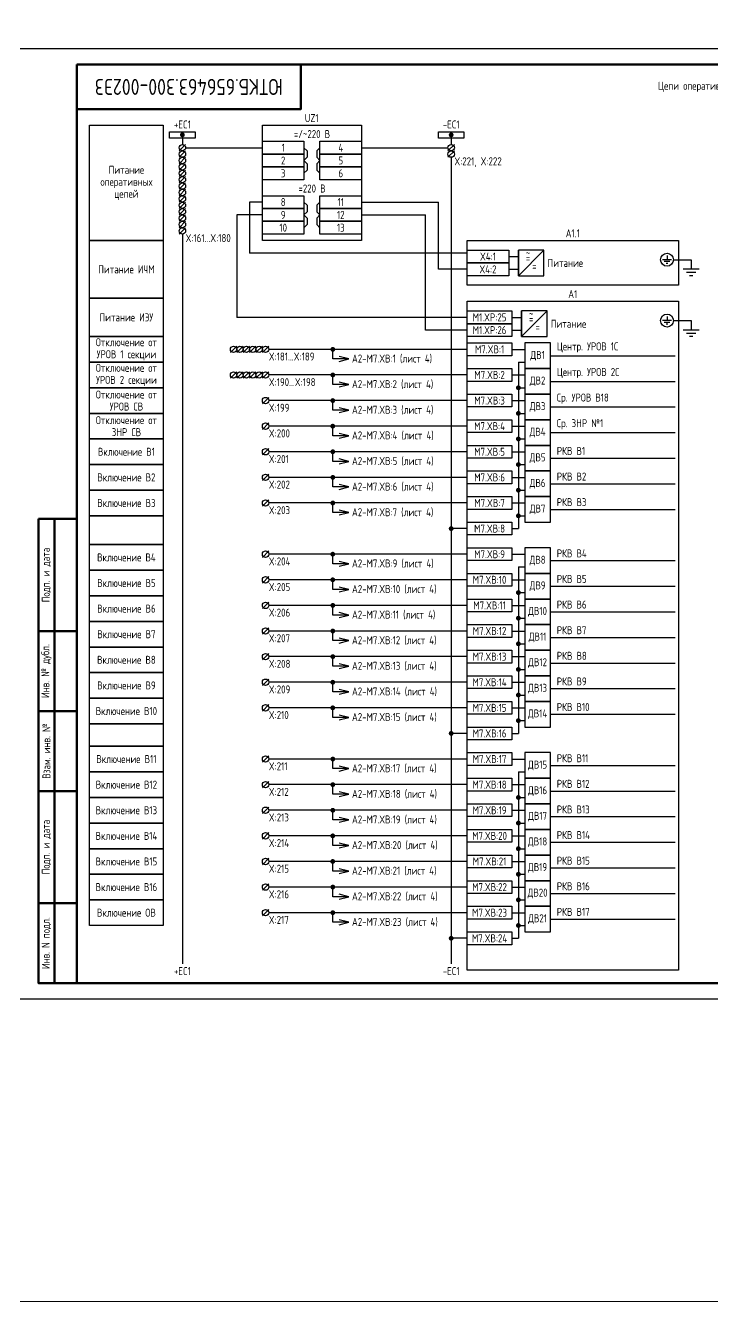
# Model space of a CAD drawing. Header units: millimetres. Extents: x -1315 to 7958, y -96 to 618.
# Drawn here: x 844 to 1058.6, y -96 to 304.1 of the extents above; entities that cross this region are included whole.
import ezdxf

# ---------------------------------------------------------------- set-up
doc = ezdxf.new("R2010")
doc.units = ezdxf.units.MM
doc.styles.add('Gost_type_A', font='GOST_A.TTF')

# ---------------------------------------------------------------- blocks, each defined once
blk = doc.blocks.new('Штамп угловой верхний')
at = {"lineweight": 50}
blk.add_lwpolyline([(0, 0), (70, 0), (70, -14), (0, -14)], close=True, dxfattribs=at)
blk = doc.blocks.new('Формат_А3')
blk.add_lwpolyline([(-420, 297), (0, 297), (0, 0), (-420, 0)], close=True)
at = {"lineweight": 50}
blk.add_lwpolyline([(-400, 292), (-5, 292), (-5, 5), (-400, 5)], close=True, dxfattribs=at)
blk = doc.blocks.new('Штамп левый нижний')
at = {"lineweight": 50}
for points in [[(-12, 145), (-7, 145), (-7, 110), (-12, 110)], [(-7, 145), (0, 145), (0, 110), (-7, 110)], [(-12, 110), (-7, 110), (-7, 85), (-12, 85)], [(-7, 110), (0, 110), (0, 85), (-7, 85)], [(-12, 85), (-7, 85), (-7, 60), (-12, 60)], [(-7, 85), (0, 85), (0, 60), (-7, 60)], [(-12, 60), (-7, 60), (-7, 25), (-12, 25)], [(-7, 60), (0, 60), (0, 25), (-7, 25)], [(-12, 25), (-7, 25), (-7, 0), (-12, 0)], [(-7, 25), (0, 25), (0, 0), (-7, 0)]]:
    blk.add_lwpolyline(points, close=True, dxfattribs=at)
at = {"char_height": 2.5, "attachment_point": 5, "rotation": 90, "style": 'Gost_type_A'}
for s, insert, width in [('Подп. и дата', (-9.5, 127.5), 35), ('Инв. № дубл.', (-9.5, 97.5), 25), ('Взам. инв. №', (-9.5, 72.5), 25), ('Подп. и дата', (-9.5, 42.5), 35), ('Инв. N подл.', (-9.5, 12.5), 25)]:
    blk.add_mtext(s, dxfattribs=dict(at, insert=insert, width=width))
blk = doc.blocks.new('POINT')
at = {"const_width": 0.75}
blk.add_lwpolyline([(-0.375, 0, 1), (0.375, 0, 1)], format="xyb", close=True, dxfattribs=at)
blk = doc.blocks.new('Шинка')
blk.add_lwpolyline([(-4, 1), (4, 1), (4, -1), (-4, -1)], close=True)
blk.add_blockref('POINT', (0, 0))

msp = doc.modelspace()

# ---------------------------------------------------------------- linework, layer by layer
for p, q in [((893, 270), (893, 267)), ((977, 270), (977, 267)), ((894, 267), (892, 265)), ((894, 265), (892, 263)), ((894, 266), (918, 266)), ((949, 266), (976, 266)), ((978, 267), (976, 265)), ((978, 265), (976, 263)), ((894, 263), (892, 261)), ((894, 261), (892, 259)), ((977, 263), (977, 11)), ((894, 259), (892, 257)), ((894, 257), (892, 255)), ((894, 255), (892, 253)), ((894, 253), (892, 251)), ((894, 251), (892, 249)), ((894, 249), (892, 247)), ((918, 249), (914, 249)), ((914, 249), (914, 233)), ((949, 249), (973, 249)), ((973, 228), (973, 249)), ((894, 247), (892, 245)), ((894, 245), (892, 243)), ((910, 245), (910, 213)), ((918, 245), (910, 245)), ((949, 245), (969, 245)), ((969, 209), (969, 245)), ((894, 243), (892, 241)), ((894, 241), (892, 239)), ((893, 239), (893, 11)), ((982, 233), (914, 233)), ((998, 226), (998, 234)), ((998, 226), (1006, 234)), ((1046.48, 231), (1052, 231)), ((982, 228), (973, 228)), ((982, 213), (910, 213)), ((999, 207), (999, 215)), ((999, 207), (1007, 215)), ((982, 209), (969, 209)), ((1046.48, 212), (1052, 212)), ((910, 204), (908, 202)), ((912, 204), (910, 202)), ((914, 204), (912, 202)), ((916, 204), (914, 202)), ((918, 204), (916, 202)), ((920, 204), (918, 202)), ((982, 203), (920, 203)), ((940, 200), (940, 203)), ((996, 203), (1000, 203)), ((1008, 201), (1047, 201)), ((945, 200), (940, 200)), ((998, 199), (1000, 199)), ((998, 199), (998, 147)), ((910, 196), (908, 194)), ((912, 196), (910, 194)), ((914, 196), (912, 194)), ((916, 196), (914, 194)), ((918, 196), (916, 194)), ((920, 196), (918, 194)), ((982, 195), (920, 195)), ((940, 192), (940, 195)), ((996, 195), (1000, 195)), ((1008, 193), (1047, 193)), ((945, 192), (940, 192)), ((998, 191), (1000, 191)), ((920, 188), (918, 186)), ((982, 187), (920, 187)), ((940, 184), (940, 187)), ((996, 187), (1000, 187)), ((1008, 185), (1047, 185)), ((945, 184), (940, 184)), ((998, 183), (1000, 183)), ((920, 180), (918, 178)), ((982, 179), (920, 179)), ((940, 176), (940, 179)), ((996, 179), (1000, 179)), ((1008, 177), (1047, 177)), ((945, 176), (940, 176)), ((998, 175), (1000, 175)), ((920, 172), (918, 170)), ((982, 171), (920, 171)), ((940, 168), (940, 171)), ((996, 171), (1000, 171)), ((1008, 169), (1047, 169)), ((945, 168), (940, 168)), ((998, 167), (1000, 167)), ((920, 164), (918, 162)), ((982, 163), (920, 163)), ((940, 160), (940, 163)), ((996, 163), (1000, 163)), ((1008, 161), (1047, 161)), ((945, 160), (940, 160)), ((998, 159), (1000, 159)), ((920, 156), (918, 154)), ((982, 155), (920, 155)), ((940, 152), (940, 155)), ((996, 155), (1000, 155)), ((1008, 153), (1047, 153)), ((945, 152), (940, 152)), ((998, 151), (1000, 151)), ((982, 147), (977, 147)), ((996, 147), (998, 147)), ((920, 140), (918, 138)), ((982, 139), (920, 139)), ((940, 136), (940, 139)), ((996, 139), (1000, 139)), ((1008, 137), (1047, 137)), ((945, 136), (940, 136)), ((998, 135), (1000, 135)), ((998, 135), (998, 83)), ((920, 132), (918, 130)), ((982, 131), (920, 131)), ((940, 128), (940, 131)), ((996, 131), (1000, 131)), ((1008, 129), (1047, 129)), ((945, 128), (940, 128)), ((998, 127), (1000, 127)), ((920, 124), (918, 122)), ((982, 123), (920, 123)), ((940, 120), (940, 123)), ((996, 123), (1000, 123)), ((1008, 121), (1047, 121)), ((945, 120), (940, 120)), ((998, 119), (1000, 119)), ((920, 116), (918, 114)), ((982, 115), (920, 115)), ((940, 112), (940, 115)), ((996, 115), (1000, 115)), ((1008, 113), (1047, 113)), ((945, 112), (940, 112)), ((998, 111), (1000, 111)), ((920, 108), (918, 106)), ((982, 107), (920, 107)), ((940, 104), (940, 107)), ((996, 107), (1000, 107)), ((1008, 105), (1047, 105)), ((945, 104), (940, 104)), ((998, 103), (1000, 103)), ((920, 100), (918, 98)), ((982, 99), (920, 99)), ((940, 96), (940, 99)), ((996, 99), (1000, 99)), ((1008, 97), (1047, 97)), ((945, 96), (940, 96)), ((998, 95), (1000, 95)), ((920, 92), (918, 90)), ((982, 91), (920, 91)), ((940, 88), (940, 91)), ((996, 91), (1000, 91)), ((1008, 89), (1047, 89)), ((945, 88), (940, 88)), ((998, 87), (1000, 87)), ((982, 83), (977, 83)), ((996, 83), (998, 83)), ((920, 76), (918, 74)), ((982, 75), (920, 75)), ((940, 72), (940, 75)), ((996, 75), (1000, 75)), ((1008, 73), (1047, 73)), ((945, 72), (940, 72)), ((998, 71), (1000, 71)), ((998, 71), (998, 19)), ((920, 68), (918, 66)), ((982, 67), (920, 67)), ((940, 64), (940, 67)), ((996, 67), (1000, 67)), ((1008, 65), (1047, 65)), ((945, 64), (940, 64)), ((998, 63), (1000, 63)), ((920, 60), (918, 58)), ((982, 59), (920, 59)), ((940, 56), (940, 59)), ((996, 59), (1000, 59)), ((1008, 57), (1047, 57)), ((945, 56), (940, 56)), ((998, 55), (1000, 55)), ((920, 52), (918, 50)), ((982, 51), (920, 51)), ((940, 48), (940, 51)), ((996, 51), (1000, 51)), ((1008, 49), (1047, 49)), ((945, 48), (940, 48)), ((998, 47), (1000, 47)), ((920, 44), (918, 42)), ((982, 43), (920, 43)), ((940, 40), (940, 43)), ((996, 43), (1000, 43)), ((1008, 41), (1047, 41)), ((945, 40), (940, 40)), ((998, 39), (1000, 39)), ((920, 36), (918, 34)), ((982, 35), (920, 35)), ((940, 32), (940, 35)), ((996, 35), (1000, 35)), ((1008, 33), (1047, 33)), ((945, 32), (940, 32)), ((998, 31), (1000, 31)), ((920, 28), (918, 26)), ((982, 27), (920, 27)), ((940, 24), (940, 27)), ((996, 27), (1000, 27)), ((1008, 25), (1047, 25)), ((945, 24), (940, 24)), ((998, 23), (1000, 23)), ((982, 19), (977, 19)), ((996, 19), (998, 19))]:
    msp.add_line(p, q)
at = {"ltscale": 4.32}
for p, q in [((1044.46, 232.28), (1044.46, 231)), ((1045.89, 231), (1043.04, 231)), ((1045.32, 230.43), (1043.61, 230.43)), ((1044.75, 229.86), (1044.18, 229.86)), ((1052, 231), (1052, 228)), ((1054.5, 228), (1049.5, 228)), ((1053.5, 227), (1050.5, 227)), ((1052.5, 226), (1051.5, 226)), ((1044.46, 213.28), (1044.46, 212)), ((1045.89, 212), (1043.04, 212)), ((1045.32, 211.43), (1043.61, 211.43)), ((1044.75, 210.86), (1044.18, 210.86)), ((1054.5, 209), (1049.5, 209)), ((1052, 212), (1052, 209)), ((1053.5, 208), (1050.5, 208)), ((1052.5, 207), (1051.5, 207))]:
    msp.add_line(p, q, dxfattribs=at)
at = {"ltscale": 4}
for p, q in [((995, 232), (998, 232)), ((995, 228), (998, 228)), ((996, 213), (999, 213)), ((996, 209), (999, 209))]:
    msp.add_line(p, q, dxfattribs=at)
for points in [[(-1315, 612), (7958.16, 618), (7958.16, -90), (-1315, -96)], [(887, 237), (864, 237), (864, 273), (887, 273)], [(918, 273), (949, 273), (949, 237), (918, 237)], [(918, 268), (931, 268), (931, 264), (918, 264)], [(936, 268), (949, 268), (949, 264), (936, 264)], [(918, 264), (931, 264), (931, 260), (918, 260)], [(936, 264), (949, 264), (949, 260), (936, 260)], [(918, 260), (931, 260), (931, 256), (918, 256)], [(936, 260), (949, 260), (949, 256), (936, 256)], [(918, 251), (931, 251), (931, 247), (918, 247)], [(936, 251), (949, 251), (949, 247), (936, 247)], [(918, 247), (931, 247), (931, 243), (918, 243)], [(936, 247), (949, 247), (949, 243), (936, 243)], [(918, 243), (931, 243), (931, 239), (918, 239)], [(936, 243), (949, 243), (949, 239), (936, 239)], [(887, 219), (864, 219), (864, 237), (887, 237)], [(982, 237), (1048, 237), (1048, 223), (982, 223)], [(982, 234), (995, 234), (995, 230), (982, 230)], [(982, 230), (995, 230), (995, 226), (982, 226)], [(887, 207), (864, 207), (864, 219), (887, 219)], [(982, 218), (1048, 218), (1048, 9), (982, 9)], [(982, 215), (996, 215), (996, 211), (982, 211)], [(982, 211), (996, 211), (996, 207), (982, 207)], [(887, 199), (864, 199), (864, 207), (887, 207)], [(982, 205), (996, 205), (996, 201), (982, 201)], [(887, 191), (864, 191), (864, 199), (887, 199)], [(982, 197), (996, 197), (996, 193), (982, 193)], [(887, 183), (864, 183), (864, 191), (887, 191)], [(982, 189), (996, 189), (996, 185), (982, 185)], [(887, 175), (864, 175), (864, 183), (887, 183)], [(982, 181), (996, 181), (996, 177), (982, 177)], [(887, 167), (864, 167), (864, 175), (887, 175)], [(982, 173), (996, 173), (996, 169), (982, 169)], [(887, 159), (864, 159), (864, 167), (887, 167)], [(982, 165), (996, 165), (996, 161), (982, 161)], [(887, 151), (864, 151), (864, 159), (887, 159)], [(982, 157), (996, 157), (996, 153), (982, 153)], [(887, 142), (864, 142), (864, 151), (887, 151)], [(982, 149), (996, 149), (996, 145), (982, 145)], [(887, 134), (864, 134), (864, 142), (887, 142)], [(982, 141), (996, 141), (996, 137), (982, 137)], [(887, 126), (864, 126), (864, 134), (887, 134)], [(982, 133), (996, 133), (996, 129), (982, 129)], [(887, 118), (864, 118), (864, 126), (887, 126)], [(982, 125), (996, 125), (996, 121), (982, 121)], [(887, 110), (864, 110), (864, 118), (887, 118)], [(982, 117), (996, 117), (996, 113), (982, 113)], [(887, 102), (864, 102), (864, 110), (887, 110)], [(982, 109), (996, 109), (996, 105), (982, 105)], [(887, 94), (864, 94), (864, 102), (887, 102)], [(982, 101), (996, 101), (996, 97), (982, 97)], [(887, 86), (864, 86), (864, 94), (887, 94)], [(982, 93), (996, 93), (996, 89), (982, 89)], [(887, 79), (864, 79), (864, 86), (887, 86)], [(982, 85), (996, 85), (996, 81), (982, 81)], [(887, 71), (864, 71), (864, 79), (887, 79)], [(982, 77), (996, 77), (996, 73), (982, 73)], [(887, 63), (864, 63), (864, 71), (887, 71)], [(982, 69), (996, 69), (996, 65), (982, 65)], [(887, 55), (864, 55), (864, 63), (887, 63)], [(982, 61), (996, 61), (996, 57), (982, 57)], [(887, 47), (864, 47), (864, 55), (887, 55)], [(982, 53), (996, 53), (996, 49), (982, 49)], [(887, 39), (864, 39), (864, 47), (887, 47)], [(982, 45), (996, 45), (996, 41), (982, 41)], [(887, 31), (864, 31), (864, 39), (887, 39)], [(982, 37), (996, 37), (996, 33), (982, 33)], [(887, 23), (864, 23), (864, 31), (887, 31)], [(982, 29), (996, 29), (996, 25), (982, 25)], [(982, 21), (996, 21), (996, 17), (982, 17)]]:
    msp.add_lwpolyline(points, close=True)
for points in [[(931, 266), (932, 265), (932, 263), (931, 262)], [(936, 266), (935, 265), (935, 263), (936, 262)], [(931, 262), (932, 261), (932, 259), (931, 258)], [(936, 262), (935, 261), (935, 259), (936, 258)], [(931, 249), (932, 248), (932, 246), (931, 245)], [(936, 249), (935, 248), (935, 246), (936, 245)], [(931, 245), (932, 244), (932, 242), (931, 241)], [(936, 245), (935, 244), (935, 242), (936, 241)], [(942, 199.25), (945, 200), (942, 200.75)], [(942, 191.25), (945, 192), (942, 192.75)], [(942, 183.25), (945, 184), (942, 184.75)], [(942, 175.25), (945, 176), (942, 176.75)], [(942, 167.25), (945, 168), (942, 168.75)], [(942, 159.25), (945, 160), (942, 160.75)], [(942, 151.25), (945, 152), (942, 152.75)], [(942, 135.25), (945, 136), (942, 136.75)], [(942, 127.25), (945, 128), (942, 128.75)], [(942, 119.25), (945, 120), (942, 120.75)], [(942, 111.25), (945, 112), (942, 112.75)], [(942, 103.25), (945, 104), (942, 104.75)], [(942, 95.25), (945, 96), (942, 96.75)], [(942, 87.25), (945, 88), (942, 88.75)], [(942, 71.25), (945, 72), (942, 72.75)], [(942, 63.25), (945, 64), (942, 64.75)], [(942, 55.25), (945, 56), (942, 56.75)], [(942, 47.25), (945, 48), (942, 48.75)], [(942, 39.25), (945, 40), (942, 40.75)], [(942, 31.25), (945, 32), (942, 32.75)], [(942, 23.25), (945, 24), (942, 24.75)]]:
    msp.add_lwpolyline(points)
for points in [[(998, 226), (1006, 226), (1006, 234), (998, 234)], [(999, 207), (1007, 207), (1007, 215), (999, 215)], [(1000, 197), (1008, 197), (1008, 205), (1000, 205)], [(1000, 189), (1008, 189), (1008, 197), (1000, 197)], [(1000, 181), (1008, 181), (1008, 189), (1000, 189)], [(1000, 173), (1008, 173), (1008, 181), (1000, 181)], [(1000, 165), (1008, 165), (1008, 173), (1000, 173)], [(1000, 157), (1008, 157), (1008, 165), (1000, 165)], [(1000, 149), (1008, 149), (1008, 157), (1000, 157)], [(1000, 133), (1008, 133), (1008, 141), (1000, 141)], [(1000, 125), (1008, 125), (1008, 133), (1000, 133)], [(1000, 117), (1008, 117), (1008, 125), (1000, 125)], [(1000, 109), (1008, 109), (1008, 117), (1000, 117)], [(1000, 101), (1008, 101), (1008, 109), (1000, 109)], [(1000, 93), (1008, 93), (1008, 101), (1000, 101)], [(1000, 85), (1008, 85), (1008, 93), (1000, 93)], [(1000, 69), (1008, 69), (1008, 77), (1000, 77)], [(1000, 61), (1008, 61), (1008, 69), (1000, 69)], [(1000, 53), (1008, 53), (1008, 61), (1000, 61)], [(1000, 45), (1008, 45), (1008, 53), (1000, 53)], [(1000, 37), (1008, 37), (1008, 45), (1000, 45)], [(1000, 29), (1008, 29), (1008, 37), (1000, 37)], [(1000, 21), (1008, 21), (1008, 29), (1000, 29)]]:
    msp.add_lwpolyline(points, close=True, dxfattribs=at)
for centre, radius in [((893, 266), 1), ((893, 264), 1), ((977, 266), 1), ((977, 264), 1), ((893, 262), 1), ((893, 260), 1), ((893, 258), 1), ((893, 256), 1), ((893, 254), 1), ((893, 252), 1), ((893, 250), 1), ((893, 248), 1), ((893, 246), 1), ((893, 244), 1), ((893, 242), 1), ((893, 240), 1), ((1044.46, 231), 2.02), ((1044.46, 212), 2.02), ((909, 203), 1), ((911, 203), 1), ((913, 203), 1), ((915, 203), 1), ((917, 203), 1), ((919, 203), 1), ((909, 195), 1), ((911, 195), 1), ((913, 195), 1), ((915, 195), 1), ((917, 195), 1), ((919, 195), 1), ((919, 187), 1), ((919, 179), 1), ((919, 171), 1), ((919, 163), 1), ((919, 155), 1), ((919, 139), 1), ((919, 131), 1), ((919, 123), 1), ((919, 115), 1), ((919, 107), 1), ((919, 99), 1), ((919, 91), 1), ((919, 75), 1), ((919, 67), 1), ((919, 59), 1), ((919, 51), 1), ((919, 43), 1), ((919, 35), 1), ((919, 27), 1)]:
    msp.add_circle(centre, radius)

# ---------------------------------------------------------------- block references
for name, p in [('Формат_А3', (1260, 0)), ('Штамп угловой верхний', (860, 292)), ('Шинка', (893, 270)), ('Шинка', (977, 270)), ('POINT', (998, 191)), ('POINT', (998, 183)), ('POINT', (998, 175)), ('POINT', (998, 167)), ('POINT', (998, 159)), ('Штамп левый нижний', (860, 5)), ('POINT', (998, 151)), ('POINT', (977, 147)), ('POINT', (998, 127)), ('POINT', (998, 119)), ('POINT', (998, 111)), ('POINT', (998, 103)), ('POINT', (998, 95)), ('POINT', (998, 87)), ('POINT', (977, 83)), ('POINT', (998, 63)), ('POINT', (998, 55)), ('POINT', (998, 47)), ('POINT', (998, 39)), ('POINT', (998, 31)), ('POINT', (998, 23)), ('POINT', (977, 19))]:
    msp.add_blockref(name, p)
at = {"xscale": -1}
for p in [(940, 203), (940, 195), (940, 187), (940, 179), (940, 171), (940, 163), (940, 155), (940, 139), (940, 131), (940, 123), (940, 115), (940, 107), (940, 99), (940, 91), (940, 75), (940, 67), (940, 59), (940, 51), (940, 43), (940, 35), (940, 27)]:
    msp.add_blockref('POINT', p, dxfattribs=at)
at = {"rotation": 180}
for p in [(940, 203), (940, 195), (940, 187), (940, 179), (940, 171), (940, 163), (940, 155), (940, 139), (940, 131), (940, 123), (940, 115), (940, 107), (940, 99), (940, 91), (940, 75), (940, 67), (940, 59), (940, 51), (940, 43), (940, 35), (940, 27)]:
    msp.add_blockref('POINT', p, dxfattribs=at)

# ---------------------------------------------------------------- texts
at = {"insert": (895, 285), "char_height": 5, "width": 70, "attachment_point": 5, "rotation": 180, "style": 'Gost_type_A'}
msp.add_mtext('ЮТКБ.656463.300-002Э3', dxfattribs=at)
at = {"char_height": 2.5, "style": 'Gost_type_A'}
for s, insert, width, attachment_point, line_spacing_factor in [('Цепи оперативного тока', (1057.5, 285), 395, 5, 0.9), ('UZ1', (933.42, 274), 31, 8, 0.9), ('=/~220 В', (933.5, 269), 31, 8, 0.9), ('Питание оперативных цепей', (875.5, 255), 23, 5, 0.9), ('X:221, X:222', (978, 263), 16, 1, 0.9), ('=220 В', (933.5, 252), 31, 8, 0.9), ('A1.1', (1015, 238), 66, 8, 0.9), ('X:161...X:180', (894, 239), 16, 1, 0.9), ('Питание ИЧМ', (875.5, 228), 23, 5, 0.9), ('A1', (1015, 219), 66, 8, 0.9), ('Питание ИЭУ', (875.5, 213), 23, 5, 0.9), ('Отключение от УРОВ 1 секции', (875.5, 203), 23, 5, 0.9), ('X:181...X:189', (920, 202), 8, 1, 0.9), ('A2-M7.XВ:1 (лист 4)', (946, 200), 31, 4, 0.8), ('Отключение от УРОВ 2 секции', (875.5, 195), 23, 5, 0.9), ('X:190...X:198', (920, 194), 8, 1, 0.9), ('A2-M7.XВ:2 (лист 4)', (946, 192), 31, 4, 0.8), ('Отключение от УРОВ СВ', (875.5, 187), 23, 5, 0.9), ('X:199', (920, 186), 8, 1, 0.9), ('A2-M7.XВ:3 (лист 4)', (946, 184), 31, 4, 0.8), ('Отключение от ЗНР СВ', (875.5, 179), 23, 5, 0.9), ('X:200', (920, 178), 8, 1, 0.9), ('A2-M7.XВ:4 (лист 4)', (946, 176), 31, 4, 0.8), ('Включение В1', (875.5, 171), 23, 5, 0.9), ('X:201', (920, 170), 8, 1, 0.9), ('A2-M7.XВ:5 (лист 4)', (946, 168), 31, 4, 0.8), ('Включение В2', (875.5, 163), 23, 5, 0.9), ('X:202', (920, 162), 8, 1, 0.9), ('A2-M7.XВ:6 (лист 4)', (946, 160), 31, 4, 0.8), ('Включение В3', (875.5, 155), 23, 5, 0.9), ('X:203', (920, 154), 8, 1, 0.9), ('A2-M7.XВ:7 (лист 4)', (946, 152), 31, 4, 0.8), ('Включение В4', (875.5, 138), 23, 5, 0.9), ('X:204', (920, 138), 8, 1, 0.9), ('A2-M7.XВ:9 (лист 4)', (946, 136), 31, 4, 0.8), ('Включение В5', (875.5, 130), 23, 5, 0.9), ('X:205', (920, 130), 8, 1, 0.9), ('A2-M7.XВ:10 (лист 4)', (946, 128), 31, 4, 0.8), ('Включение В6', (875.5, 122), 23, 5, 0.9), ('X:206', (920, 122), 8, 1, 0.9), ('A2-M7.XВ:11 (лист 4)', (946, 120), 31, 4, 0.8), ('Включение В7', (875.5, 114), 23, 5, 0.9), ('X:207', (920, 114), 8, 1, 0.9), ('A2-M7.XВ:12 (лист 4)', (946, 112), 31, 4, 0.8), ('Включение В8', (875.5, 106), 23, 5, 0.9), ('X:208', (920, 106), 8, 1, 0.9), ('A2-M7.XВ:13 (лист 4)', (946, 104), 31, 4, 0.8), ('Включение В9', (875.5, 98), 23, 5, 0.9), ('X:209', (920, 98), 8, 1, 0.9), ('A2-M7.XВ:14 (лист 4)', (946, 96), 31, 4, 0.8), ('Включение В10', (875.5, 90), 23, 5, 0.9), ('X:210', (920, 90), 8, 1, 0.9), ('A2-M7.XВ:15 (лист 4)', (946, 88), 31, 4, 0.8), ('Включение В11', (875.5, 75), 23, 5, 0.9), ('X:211', (920, 74), 8, 1, 0.9), ('A2-M7.XВ:17 (лист 4)', (946, 72), 31, 4, 0.8), ('Включение В12', (875.5, 67), 23, 5, 0.9), ('X:212', (920, 66), 8, 1, 0.9), ('A2-M7.XВ:18 (лист 4)', (946, 64), 31, 4, 0.8), ('Включение В13', (875.5, 59), 23, 5, 0.9), ('X:213', (920, 58), 8, 1, 0.9), ('A2-M7.XВ:19 (лист 4)', (946, 56), 31, 4, 0.8), ('Включение В14', (875.5, 51), 23, 5, 0.9), ('X:214', (920, 50), 8, 1, 0.9), ('A2-M7.XВ:20 (лист 4)', (946, 48), 31, 4, 0.8), ('Включение В15', (875.5, 43), 23, 5, 0.9), ('X:215', (920, 42), 8, 1, 0.9), ('A2-M7.XВ:21 (лист 4)', (946, 40), 31, 4, 0.8), ('Включение В16', (875.5, 35), 23, 5, 0.9), ('X:216', (920, 34), 8, 1, 0.9), ('A2-M7.XВ:22 (лист 4)', (946, 32), 31, 4, 0.8), ('Включение ОВ', (875.5, 27), 23, 5, 0.9), ('X:217', (920, 26), 8, 1, 0.9), ('A2-M7.XВ:23 (лист 4)', (946, 24), 31, 4, 0.8)]:
    msp.add_mtext(s, dxfattribs=dict(at, insert=insert, width=width, attachment_point=attachment_point, line_spacing_factor=line_spacing_factor))
for s, insert, width, attachment_point in [('+EC1', (893, 272), 10, 8), ('-EC1', (977, 272), 10, 8), ('1', (924.5, 266), 13, 5), ('4', (942.5, 266), 13, 5), ('2', (924.5, 262), 13, 5), ('5', (942.5, 262), 13, 5), ('3', (924.5, 258), 13, 5), ('6', (942.5, 258), 13, 5), ('8', (924.5, 249), 13, 5), ('11', (942.5, 249), 13, 5), ('9', (924.5, 245), 13, 5), ('12', (942.5, 245), 13, 5), ('10', (924.5, 241), 13, 5), ('13', (942.5, 241), 13, 5), ('X4:1', (988.5, 232), 13, 5), ('~', (1001, 233.03), 2.7, 5), ('X4:2', (988.5, 228), 13, 5), ('=', (1001, 231.53), 6, 5), ('=', (1003, 229), 6, 5), ('Питание', (1012.67, 229.99), 11.3452, 5), ('M1.XP:25', (989, 213), 13.9956, 5), ('~', (1002, 214.03), 2.7, 5), ('=', (1002, 212.53), 6, 5), ('Питание', (1013.67, 210.99), 11.3452, 5), ('M1.XP:26', (989, 209), 13.9956, 5), ('=', (1004, 210), 6, 5), ('M7.XВ:1', (989, 203), 14, 5), ('Центр. УРОВ 1С', (1010, 202), 29.668, 7), ('ДВ1', (1004, 201), 7.9998, 5), ('M7.XВ:2', (989, 195), 14, 5), ('Центр. УРОВ 2С', (1010, 194), 30.6324, 7), ('ДВ2', (1004, 193), 7.9998, 5), ('M7.XВ:3', (989, 187), 14, 5), ('Ср. УРОВ В18', (1010, 186), 30.6324, 7), ('ДВ3', (1004, 185), 7.9998, 5), ('M7.XВ:4', (989, 179), 14, 5), ('Ср. ЗНР №1', (1010, 178), 27.8465, 7), ('ДВ4', (1004, 177), 7.9998, 5), ('M7.XВ:5', (989, 171), 14, 5), ('РКВ В1', (1010, 170), 27.8465, 7), ('ДВ5', (1004, 169), 7.9998, 5), ('M7.XВ:6', (989, 163), 14, 5), ('РКВ В2', (1010, 162), 27.8465, 7), ('ДВ6', (1004, 161), 7.9998, 5), ('M7.XВ:7', (989, 155), 14, 5), ('РКВ В3', (1010, 154), 33.5921, 7), ('ДВ7', (1004, 153), 7.9998, 5), ('M7.XВ:8', (989, 147), 14, 5), ('M7.XВ:9', (989, 139), 14, 5), ('РКВ В4', (1010, 138), 27.8465, 7), ('ДВ8', (1004, 137), 7.9998, 5), ('M7.XВ:10', (989, 131), 14, 5), ('РКВ В5', (1010, 130), 39.1584, 7), ('ДВ9', (1004, 129), 7.9998, 5), ('M7.XВ:11', (989, 123), 14, 5), ('РКВ В6', (1010, 122), 27.8465, 7), ('ДВ10', (1004, 121), 7.9998, 5), ('M7.XВ:12', (989, 115), 14, 5), ('РКВ В7', (1010, 114), 36.4793, 7), ('ДВ11', (1004, 113), 7.9998, 5), ('M7.XВ:13', (989, 107), 14, 5), ('РКВ В8', (1010, 106), 27.8465, 7), ('ДВ12', (1004, 105), 7.9998, 5), ('M7.XВ:14', (989, 99), 14, 5), ('РКВ В9', (1010, 98), 35.3878, 7), ('ДВ13', (1004, 97), 7.9998, 5), ('M7.XВ:15', (989, 91), 14, 5), ('\\pxsm1;РКВ В10', (1010, 90), 27.8465, 7), ('ДВ14', (1004, 89), 7.9998, 5), ('M7.XВ:16', (989, 83), 14, 5), ('M7.XВ:17', (989, 75), 14, 5), ('РКВ В11', (1010, 74), 35.7119, 7), ('ДВ15', (1004, 73), 7.9998, 5), ('M7.XВ:18', (989, 67), 14, 5), ('РКВ В12', (1010, 66), 41.1416, 7), ('ДВ16', (1004, 65), 7.9998, 5), ('M7.XВ:19', (989, 59), 14, 5), ('РКВ В13', (1010, 58), 27.8465, 7), ('ДВ17', (1004, 57), 7.9998, 5), ('M7.XВ:20', (989, 51), 14, 5), ('РКВ В14', (1010, 50), 27.8465, 7), ('ДВ18', (1004, 49), 7.9998, 5), ('M7.XВ:21', (989, 43), 14, 5), ('РКВ В15', (1010, 42), 33.4848, 7), ('ДВ19', (1004, 41), 7.9998, 5), ('M7.XВ:22', (989, 35), 14, 5), ('РКВ В16', (1010, 34), 35.3544, 7), ('ДВ20', (1004, 33), 7.9998, 5), ('M7.XВ:23', (989, 27), 14, 5), ('РКВ В17', (1010, 26), 27.8465, 7), ('ДВ21', (1004, 25), 7.9998, 5), ('M7.XВ:24', (989, 19), 14, 5), ('+EC1', (893, 10), 20, 2), ('-EC1', (977, 10), 20, 2)]:
    msp.add_mtext(s, dxfattribs=dict(at, insert=insert, width=width, attachment_point=attachment_point))

doc.saveas('drawing.dxf')
